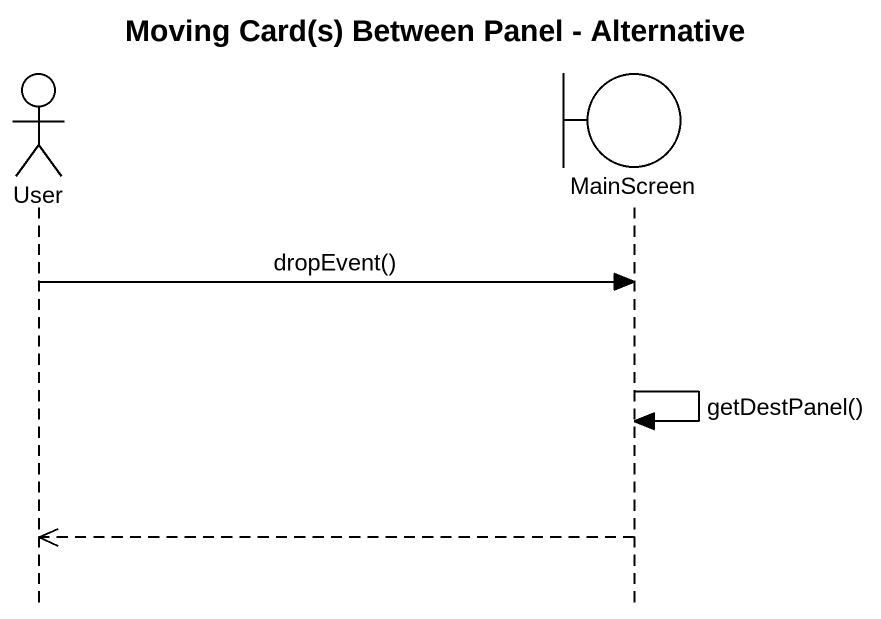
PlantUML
@startuml
title Moving Card(s) Between Panel - Alternative
hide footbox
actor User
boundary MainScreen

User -> MainScreen : dropEvent()
MainScreen -> MainScreen : getDestPanel()
MainScreen -->> User
@enduml
